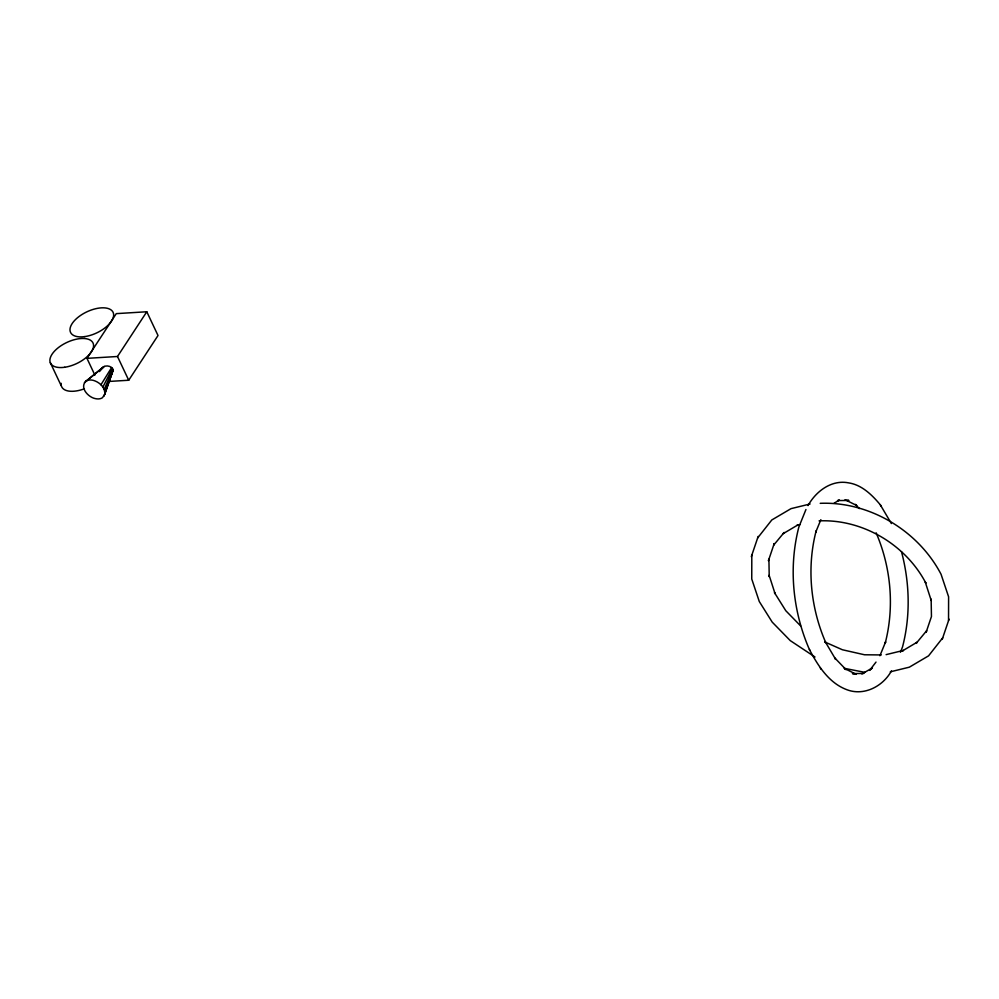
<?xml version="1.0" encoding="UTF-8"?>
<svg xmlns="http://www.w3.org/2000/svg" width="999" height="999" viewBox="0 0 999 999"><rect width="100%" height="100%" fill="white"/><g stroke="black" fill="none" stroke-linecap="round" stroke-linejoin="round"><path stroke-width="1.5" d="M104.758 394.255C105.482 387.45 99.226 381.93 93.119 380.307A11.251 7.605 33.2 0 0 85.902 381.206C79.346 387.624 88.262 397.265 95.255 398.601A11.251 7.605 33.2 0 0 102.472 397.702L104.758 394.255L112.85 370.929C113.574 366.446 106.443 364.61 103.397 366.97L84.428 382.692M103.397 366.97L99.45 371.566M814.997 657.005L790.271 640.621L772.202 622.115L759.29 601.535L751.748 579.008L751.81 555.169M757.629 537.974L771.802 519.967L791.033 508.641L810.064 503.996M890.296 671.827L909.327 667.182L928.558 655.856L942.719 637.837M948.538 620.641L948.6 596.803L941.058 574.275C918.318 530.694 869.517 501.336 820.216 503.321M103.946 396.216L112.85 370.929M751.31 556.68L758.166 536.426M942.194 639.397L949.05 619.143M109.453 377.859L110.951 373.601M104.845 391.97L113.049 370.105M805.943 509.527L798.838 527.085C788.373 567.544 792.756 611.276 809.39 649.475C818.331 666.37 829.669 684.29 848.925 690.421C865.646 695.504 883.366 685.639 891.445 670.903M820.878 519.68L815.721 532.205L816.121 530.956C806.568 567.857 810.576 607.729 825.736 642.569L825.149 641.583L835.664 659.39L834.877 658.054L846.053 669.642L844.617 668.518L856.293 674.35L852.434 673.588L863.835 673.438M879.907 655.744L885.638 641.833L885.239 643.069C894.617 606.668 890.971 567.295 876.135 532.829M900.449 652.272L902.522 646.952C910.651 615.796 909.714 582.692 901.485 551.66M104.196 389.523L112.899 369.23M102.872 387.063L112.412 368.356M100.961 384.765L111.601 367.557M94.893 375.124L86.975 358.354L116.271 313.636L146.791 311.763L158.017 335.514L128.721 380.244L108.879 381.456M86.975 358.354L117.495 356.493L146.791 311.763M808.016 505.581C815.933 491.383 831.443 479.458 848.563 482.867C861.8 484.802 872.102 494.98 880.294 504.795L881.081 506.118M869.605 670.391L876.011 662.087M870.054 669.854L872.427 667.894L861.887 673.963M99.45 370.666L102.847 367.669M85.902 381.206L104.246 366.421M834.19 503.109L839.46 500.074L837.524 500.586L848.925 500.437L846.927 500.362M799.824 524.687L796.952 525.399L798.201 524.737L783.166 533.653L784.178 532.442L773.688 545.104L774.213 543.556L768.418 560.701L768.918 559.19L769.218 576.698L769.13 575.287L775.049 593.643L774.462 592.644L785.788 610.714L800.599 625.874M886.125 654.632L903.408 650.424L902.147 651.086L917.194 642.157L916.17 643.381L926.66 630.706L926.135 632.255L931.455 616.533L931.143 599.113L931.23 600.524L925.299 582.18L925.886 583.166C905.806 544.667 862.587 518.906 819.068 520.879M881.28 654.932L864.547 654.782L842.419 649.762L824.987 642.057M864.972 672.364L844.143 668.294M845.054 499.687L856.73 505.519L855.306 504.383L859.365 508.603M820.279 667.919L821.066 669.243M809.39 649.475L809.977 650.474M880.294 504.795L891.383 523.563M117.495 356.493L128.721 380.244M50.325 362.699L61.551 386.451A23.526 11.638 -25.3 0 0 84.391 388.786M61.251 385.464A23.526 11.638 -25.3 0 1 61.176 383.316M64.723 367.257A23.526 11.638 -25.3 0 0 93.157 343.319A23.526 11.638 -25.3 0 0 57.343 348.451A23.526 11.638 -25.3 0 0 64.723 367.257M84.803 336.601A23.526 11.638 -25.3 0 0 113.237 312.662A23.526 11.638 -25.3 0 0 77.422 317.807A23.526 11.638 -25.3 0 0 84.803 336.601"/></g></svg>
